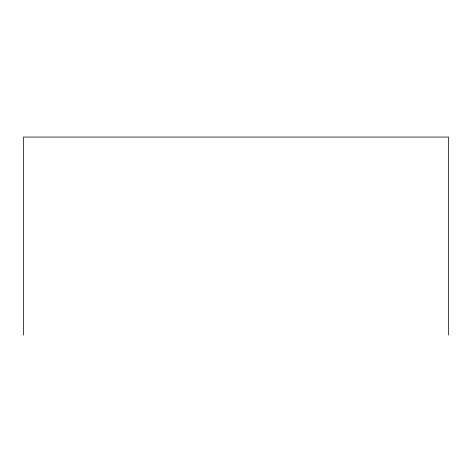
<?xml version="1.0" encoding="UTF-8"?>
<svg xmlns="http://www.w3.org/2000/svg" width="472" height="472" viewBox="0 0 472 472"><rect width="100%" height="100%" fill="white"/><g stroke="black" fill="none" stroke-linecap="round" stroke-linejoin="round"><path stroke-width="0.71" d="M448.4 334.925L448.4 137.075L23.6 137.075L23.6 334.925"/></g></svg>
